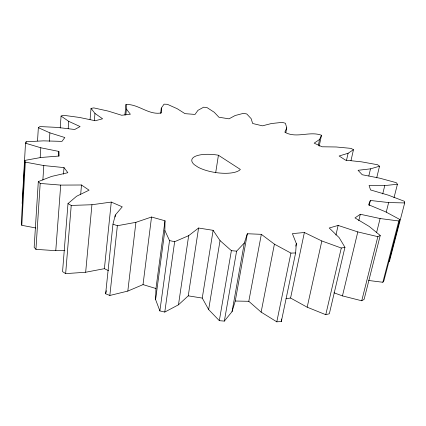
<?xml version="1.0" encoding="UTF-8"?>
<svg xmlns="http://www.w3.org/2000/svg" width="426" height="426" viewBox="0 0 426 426"><rect width="100%" height="100%" fill="white"/><g stroke="black" fill="none" stroke-linecap="round" stroke-linejoin="round"><path stroke-width="0.64" d="M394.002 197.733L397.437 184.245L384.774 185.582L369.086 185.422L370.545 189.943L388.395 195.183L404.567 201.36L404.7 202.93L388.65 202.563L370.359 200.465L368.596 204.746L385.503 211.775L399.881 219.523L398.816 220.977L380.104 218.538L360.311 214.262L354.98 217.91L369.305 226.504L380.232 235.487L377.851 236.67L357.797 231.914L338.132 225.423L329.234 228.006L339.171 237.66L344.948 247.277L341.285 248.017L321.832 240.967L304.372 232.505L292.396 233.629L296.331 243.571L295.612 252.953L290.926 253.097L274.413 244.151L261.335 234.332L247.33 233.746L244.311 243.012L236.6 251.164L231.382 250.653L220.034 240.605L213.122 230.328L198.58 228.027L188.249 295.852L178.467 304.814L164.782 312.056L159.872 310.916L155.602 299.563L164.862 230.477L164.995 220.78L151.534 217.02L135.91 222.329L117.363 225.727L112.97 224.145L115.324 215.023L122.251 206.828L111.271 202.078L91.931 204.736L71.227 205.433L67.995 203.607L76.579 196.264L89.082 190.182L81.488 184.996L60.705 185.102L40.182 183.446L38.313 181.593L51.567 176.433L67.862 172.7L64.001 167.599L43.819 165.56L25.32 162.125L24.788 160.416L40.901 157.492L59.129 156.028L58.852 151.422L40.805 147.785L25.501 143.2L26.135 141.751L43.447 140.862L61.983 141.373L64.837 137.534L49.895 132.859L38.345 127.699L37.531 140.915M155.602 299.563L155.959 288.524L164.995 220.78M22.168 203.495L25.501 143.2M24.788 160.416L21.3 223.357L21.801 225.306L35.848 227.995M26.066 143.072L26.135 141.751M21.801 225.306L25.32 162.125M38.313 181.593L34.16 247.282L35.944 249.354L55.769 250.674L64.853 250.35M40.182 157.657L40.805 147.785M35.944 249.354L40.182 183.446M42.872 180.038L43.819 165.56M49.315 141.421L49.895 132.859M60.204 127.986L61.072 116.069L63.357 115.27L79.454 117.448L95.264 120.755L102.591 118.785L94.971 113.433L91.047 108.38L93.832 107.906L108.215 111.101L121.666 115.254L130.367 114.243L126.431 109.072L126 104.487C138.61 103.907 148.796 115.574 161.683 112.842L161.284 108.108L164.053 104.173L167.354 104.301L177.189 108.705L184.99 113.651L195.023 114.429L197.968 110.329L203.66 107.192L207.031 107.592L214.235 112.256L218.932 117.235L229.023 118.827L235.12 115.537L243.48 113.327L246.803 113.982L251.186 118.705L252.634 123.487L262.411 125.835L271.453 123.529L282.23 122.374L285.404 123.263L286.751 127.848L285.883 132.411M58.516 156.033L58.852 151.422M55.769 250.674L60.705 185.102M63.495 174.223L64.001 167.599M68.181 128.625L68.74 121.346L61.072 116.069M67.995 203.607L62.558 271.628L65.652 273.625L85.663 272.246L104.397 268.673L108.492 270.664M65.652 273.625L71.227 205.433M80.69 194.272L81.488 184.996M90.062 119.599L91.047 108.38M94.316 120.702L94.971 113.433M85.663 272.246L91.931 204.736M213.122 230.328L202.254 298.072L208.649 309.569L219.315 320.666L224.342 321.103L232.042 311.646L235.258 301.022L248.795 301.304L261.127 312.12L276.799 321.827L281.336 321.534L281.581 319.026M104.397 268.673L111.271 202.078M155.959 288.524L143.024 284.611L127.816 291.086L109.844 295.463L105.637 293.786L112.97 224.145M124.893 114.977L126 104.487M125.808 114.983L126.431 109.072M115.116 216.994L115.324 215.023M109.844 295.463L117.363 225.727M127.816 291.086L135.91 222.329M160.634 113.369L161.284 108.108M143.024 284.611L151.534 217.02M159.872 310.916L169.537 240.583L164.862 230.477M164.782 312.056L174.649 241.702L188.665 235.669L198.58 228.027M178.467 304.814L188.665 235.669M215.673 172.796L218.426 155.245L217.457 155.053A25.006 8.786 8.9 0 0 194.352 164.713L198.031 167.173A25.006 8.786 8.9 0 0 222.111 173.212A25.006 8.786 8.9 0 0 240.355 169.436L218.426 155.245M208.649 309.569L220.034 240.605M219.315 320.666L231.382 250.653M224.342 321.103L236.6 251.164M232.042 311.646L244.311 243.012M235.258 301.022L247.33 233.746M248.795 301.304L261.335 234.332M261.127 312.12L274.413 244.151M276.799 321.827L290.926 253.097M295.798 246.159L296.331 243.571M281.336 321.534L295.612 252.953M318.355 145.287L319.569 139.467L321.481 135.25C309.622 130.809 296.288 138.775 284.829 132.209L286.751 127.848M319.186 146.225L321.481 135.25M286.038 298.669L290.569 298.04L304.372 232.505M344.948 247.277L329.346 313.754L325.768 314.692L307.183 307.199L321.832 240.967M346.492 160.394L348.095 153.269L353.473 149.68L350.981 148.376L336.268 146.986L322.093 146.784L314.159 143.152L319.569 139.467M350.976 160.677L353.473 149.68M335.933 235.061L338.132 225.423M105.637 293.786L106.351 290.713M325.768 314.692L341.285 248.017M368.82 175.954L370.513 168.85L379.529 166.204L376.706 177.823M358.767 220.727L360.311 214.262M380.232 235.487L364.108 299.361L361.738 300.772L342.456 295.9L357.797 231.914M369.113 205.604L370.359 200.465M382.702 193.921L384.774 185.582M376.579 232.623L380.104 218.538M361.738 300.772L377.851 236.67M386.228 212.164L388.65 202.563M368.612 280.478L382.846 282.262L398.816 220.977M399.881 219.523L383.948 280.569L382.846 282.262M404.7 202.93L389.423 261.41L389.385 260.211M38.345 127.699L39.922 126.57L57.1 127.39L74.704 129.493L80.099 126.565L68.74 121.346M348.095 153.269L339.133 155.996L345.454 160.117L361.605 161.853L377.617 164.74L379.529 166.204M370.513 168.85L358.058 170.304L362.228 174.74L379.704 178.174L396.308 182.685L397.437 184.245M188.249 295.852L202.254 298.072M169.537 240.583L174.649 241.702M333.952 292.795L342.456 295.9M290.569 298.04L307.183 307.199"/></g></svg>
